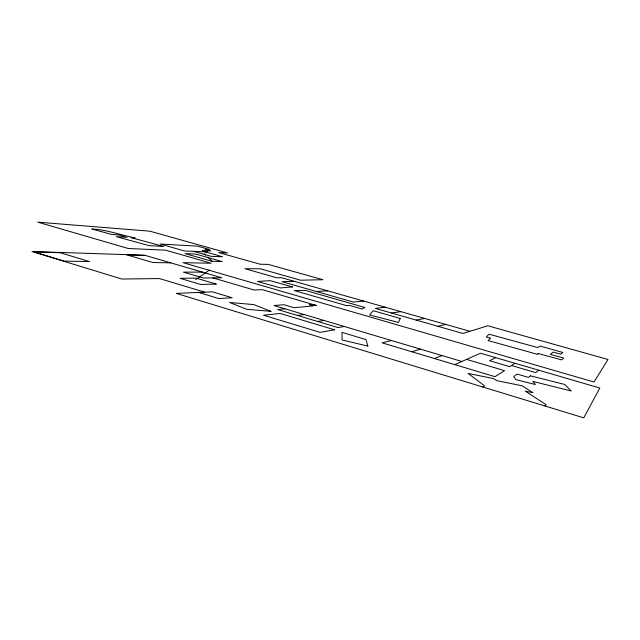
<?xml version="1.0" encoding="UTF-8"?>
<svg xmlns="http://www.w3.org/2000/svg" width="640" height="640" viewBox="0 0 640 640"><rect width="100%" height="100%" fill="white"/><g stroke="black" fill="none" stroke-linecap="round" stroke-linejoin="round"><path stroke-width="0.96" d="M544.968 405.984L546.104 404.688L525.272 391.152L532.968 392.696L522.152 385.8L496.72 380.648L493.576 378.608L468.08 373.4L484.608 385.88L482.832 387.016M538.744 370.208L535.704 372.624L511.544 365.528M195.656 279.68L209.536 269.992M515.128 363.312L509.736 366.656L489.576 360.728L495.64 357.624M454.8 364.64L480.488 353.2L599.792 388.04L583.768 417.84L176.264 293.392L212.368 291.832L232.168 297.768L218.808 298.552L198.52 292.432M434.28 358.488L442.008 355.56M411.896 351.776L420.312 349.104M391.432 340.512L382.128 342.856L494.968 376.68L504.592 370.672L466.552 359.4M437.912 326.304L445.736 324.416M416.176 320.08L424.688 318.432M344.352 326.496L338.04 327.576L277.68 309.536L284.984 308.824M391.504 313.024L400.776 311.632M317.536 321.448L324.2 320.496M385.136 307.176L375.368 308.408L462.88 333.448L487.832 325.792L608 359.464L594.016 382.024L183.024 262.672L211.152 263.24L165.648 250.176L128.248 248.504L37.784 222.16L149.792 231.168L227.472 252.944L218.584 252.544L260.128 264.232L268.208 264.392L322.928 279.728L300.648 280.216L260.448 268.832L244.92 268.696L276.76 277.768L281.528 277.704L469.904 331.296M297.312 315.4L304.304 314.576M363.64 301.064L353.312 302.056L281.952 281.64L294.296 281.336M316.304 291.472L327.704 290.84M202.448 272.128L183.448 272.12L203.48 278.024L221.848 277.8L144.64 255.24L32 251.52L121.792 279.032L159.488 278.568L204.672 292.16M170.704 262.856L152.8 262.512L126.744 254.84L145.344 255.448M205.28 251.88L222.536 256.76L211.272 256.36L193.664 251.36M212.88 277.904L254.16 290.016L262.328 289.664L316.696 305.552L311.64 304.504L309.456 304.704L313.424 305.864L294.104 307.72L283.912 304.704L273.992 305.552L461.888 361.48M204.24 253.752L205.672 255.12M207.816 257.168L212.104 261.272M538.144 353.472L537.816 354.416L488.104 340.568L490.6 338.168L486.24 336.984L489.04 334.176L537.696 347.56L540.16 346.072L562.768 352.456L560.632 354.184L553.256 352.096L550.344 354.408L563.72 358.04L561.592 359.896L538.144 353.472M400.184 318.448L398.48 322.464L369.56 314.96L373.264 310.712L400.184 318.448M530.416 375.864L528.44 377.408L517.224 374.088L513.72 376.552L515.856 379.6L535.36 384.544L532.832 381.392L571.2 391.008L564.768 384.464L530.416 375.864M364.768 307.464L362.144 309.008L349.624 305.4L346.784 305.696L294.28 290.552L305.232 290.376L364.768 307.464M334.608 329.808L320.08 332.36L263.568 315.224L280.104 313.448L334.608 329.808M292.488 286.904L280.512 287.936L257.44 281.456L270.152 280.664L292.488 286.904M216.208 284.072L200.72 284.472L180.04 278.312L196.08 278.112L216.208 284.072M89.384 261.568L64.104 261.088L34.088 251.896L60.28 252.752L89.384 261.568M221.96 261.536L211.992 261.288L185.176 253.616L195.616 254.032L221.96 261.536M207.288 251.968L184.472 250.944L160.192 244.032L197.576 246.144L209.664 249.536L205.024 249.304L210.832 250.936L202.176 250.528L207.288 251.968M163.328 246.408L149.272 245.68L116.288 236.648L127.024 237.352L118.568 234.92L111.648 234.448L91.792 229.016C106.64 229.624 120.648 235.096 135.112 237.88L131.04 237.616L163.328 246.408M270.968 311.344L246.736 309.304L229.552 302.456L253.792 304.6L270.968 311.344M367.856 346.08L342.072 339.968L342.016 332.368L365.928 339.576L367.856 346.08"/></g></svg>
